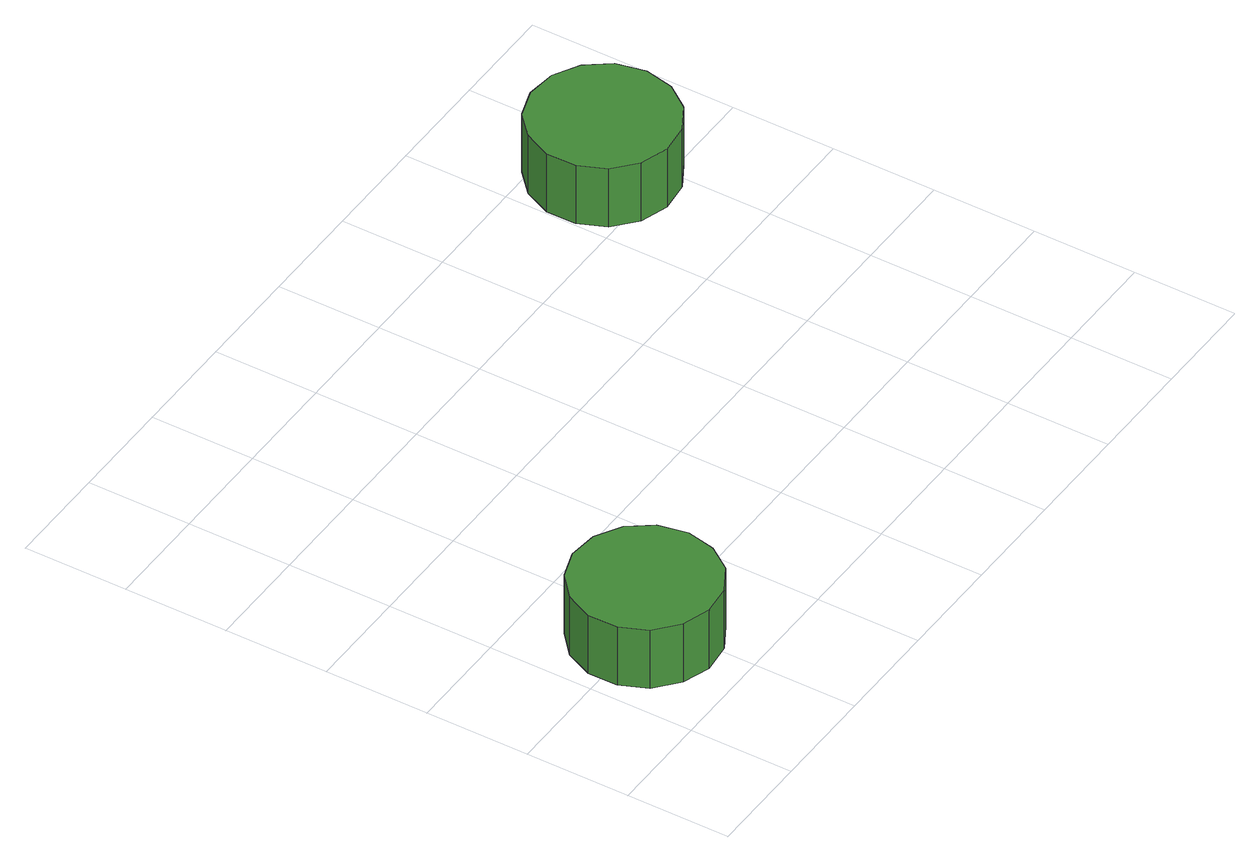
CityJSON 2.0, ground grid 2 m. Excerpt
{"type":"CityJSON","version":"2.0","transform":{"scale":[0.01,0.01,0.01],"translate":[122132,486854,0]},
"CityObjects":{
"tree1":{"type":"SolitaryVegetationObject","attributes":{"function":"something"},"geometry":[{"type":"MultiSurface","lod":"1","boundaries":[[[0,1,2,3,4,5,6,7,8,9,10,11,12,13,14]],[[15,16,17,18,19,20,21,22,23,24,25,26,27,28,29]],[[0,29,28,1]],[[1,28,27,2]],[[2,27,26,3]],[[3,26,25,4]],[[4,25,24,5]],[[5,24,23,6]],[[6,23,22,7]],[[7,22,21,8]],[[8,21,20,9]],[[9,20,19,10]],[[10,19,18,11]],[[11,18,17,12]],[[12,17,16,13]],[[13,16,15,14]],[[14,15,29,0]]]}]},
"tree2":{"type":"SolitaryVegetationObject","attributes":{"function":"something"},"geometry":[{"type":"MultiSurface","lod":"1","boundaries":[[[30,31,32,33,34,35,36,37,38,39,40,41,42,43,44]],[[45,46,47,48,49,50,51,52,53,54,55,56,57,58,59]],[[30,59,58,31]],[[31,58,57,32]],[[32,57,56,33]],[[33,56,55,34]],[[34,55,54,35]],[[35,54,53,36]],[[36,53,52,37]],[[37,52,51,38]],[[38,51,50,39]],[[39,50,49,40]],[[40,49,48,41]],[[41,48,47,42]],[[42,47,46,43]],[[43,46,45,44]],[[44,45,59,30]]]}]}
},
"vertices":[
[290,187,241],[278,243,241],[245,289,241],[196,318,241],[139,324,241],[85,306,241],[42,268,241],[19,216,241],[19,159,241],[42,107,241],[85,69,241],[139,51,241],[196,57,241],[245,85,241],[278,132,241],[278,132,112],[245,85,112],[196,57,112],[139,51,112],[85,69,112],[42,107,112],[19,159,112],[19,216,112],[42,268,112],[85,306,112],[139,324,112],[196,318,112],[245,289,112],[278,243,112],[290,187,112],
[1276,893,227],[1264,949,227],[1230,995,227],[1181,1023,227],[1124,1029,227],[1070,1012,227],[1028,973,227],[1005,921,227],[1005,864,227],[1028,812,227],[1070,774,227],[1124,757,227],[1181,763,227],[1230,791,227],[1264,837,227],[1264,837,98],[1230,791,98],[1181,763,98],[1124,757,98],[1070,774,98],[1028,812,98],[1005,864,98],[1005,921,98],[1028,973,98],[1070,1012,98],[1124,1029,98],[1181,1023,98],[1230,995,98],[1264,949,98],[1276,893,98]
]}
